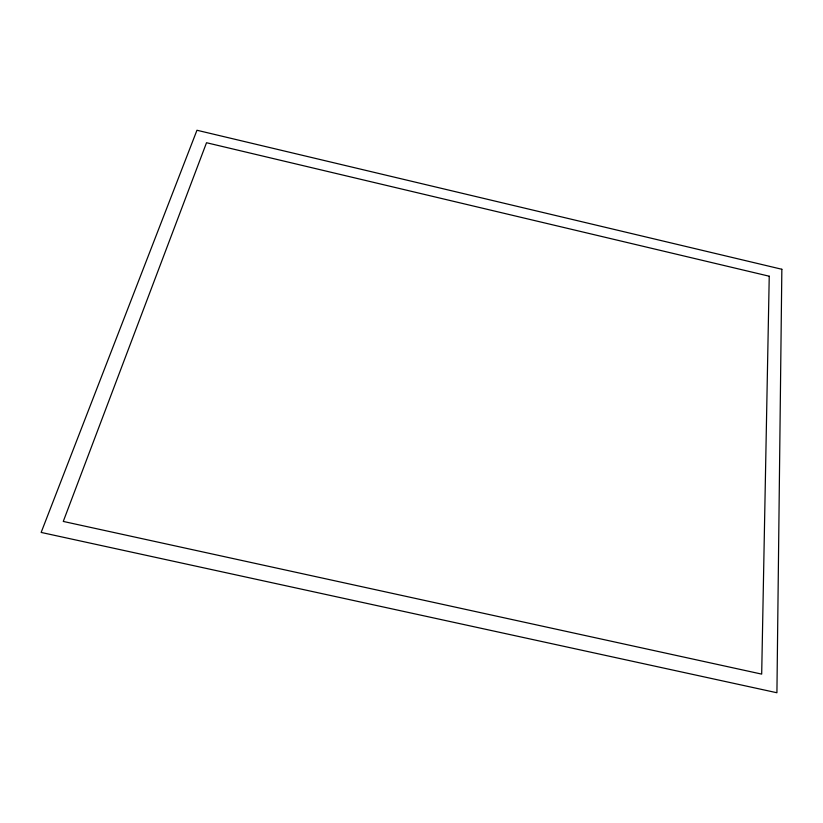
<?xml version="1.0" encoding="UTF-8"?>
<svg xmlns="http://www.w3.org/2000/svg" width="823" height="823" viewBox="0 0 823 823"><rect width="100%" height="100%" fill="white"/><g stroke="black" fill="none" stroke-linecap="round" stroke-linejoin="round"><path stroke-width="1.23" d="M781.85 269.265L776.922 692.75L41.15 532.43L196.964 130.25L781.85 269.265M769.238 276.219L761.687 674.109L63.268 521.432L206.522 142.729L769.238 276.219"/></g></svg>
